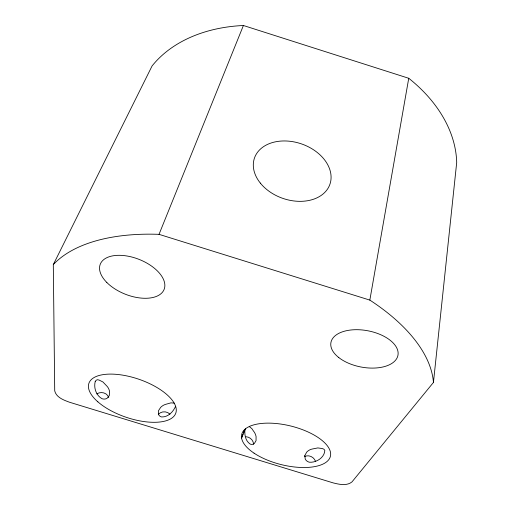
<?xml version="1.0" encoding="UTF-8"?>
<svg xmlns="http://www.w3.org/2000/svg" width="510" height="510" viewBox="0 0 510 510"><rect width="100%" height="100%" fill="white"/><g stroke="black" fill="none" stroke-linecap="round" stroke-linejoin="round"><path stroke-width="0.76" d="M244.902 429.79C244.456 434.992 245.508 441.029 250.206 444.089A9.212 6.024 80.3 0 0 254.35 443.515L256.045 440.659L256.084 436.605A9.244 6.05 80.4 0 0 253.515 431.116L251.857 428.629L249.396 426.653M433.449 382.443L456.699 162.518A147.658 106.673 14.8 0 0 408.746 78.279L243.404 25.5A147.09 106.431 17.8 0 0 152.088 65.937L53.301 264.601L54.717 390.889C56.234 397.462 63.884 400.165 69.558 402.25L333.043 482.855C339.035 484.36 346.774 486.221 351.983 481.893L433.449 382.443A182.306 93.298 15.5 0 0 369.839 300.103L159.031 234.345A181.668 93.145 17.1 0 0 53.301 264.601M369.839 300.103L408.746 78.279M242.881 434.29L241.574 437.988L245.584 428.451M243.404 432.811L244.194 430.599M159.031 234.345L243.404 25.5M175.599 406.272C173.215 411.825 168.147 417.161 161.676 416.97A9.237 6.298 -45.1 0 1 158.368 414.107L158.457 410.748L160.675 407.35A9.269 6.324 -45.3 0 1 165.967 404.258L170.984 402.855L174.363 403.161M304.597 456.59A7.714 6.866 42.8 0 1 315.594 461.473M245.979 436.738A7.605 7.006 32.1 0 1 253.572 444.236M96.823 393.898A7.752 6.968 -4.9 0 1 108.732 397.545M158.323 414.445A7.618 7.051 7.9 0 1 169.926 414.152M304.808 455.608L305.26 459.108A9.04 7.395 -42.3 0 0 309.379 462.213C316.187 462.838 324.558 457.604 324.825 450.413L323.914 449.208L322.243 448.545L317.838 447.92L312.037 449.068A9.065 7.427 -42.7 0 0 306.695 452.121L304.808 455.608M95.204 381.608C93.579 387.893 96.148 395.422 101.955 398.673A9.103 7.242 78 0 0 106.992 398.361L109.255 395.671L109.605 391.686A9.129 7.274 78.3 0 0 106.915 386.147L102.924 381.971L99.118 380.071L97.486 379.72L96.148 380.243L95.204 381.608M97.843 401.823A45.932 20.049 18.9 0 0 173.17 417.027A45.932 20.049 18.9 0 0 126.091 375.762A45.932 20.049 18.9 0 0 97.843 401.823M254.044 453.148A45.683 19.877 13.9 0 0 328.944 459.433A45.683 19.877 13.9 0 0 275.145 423.421A45.683 19.877 13.9 0 0 254.044 453.148M338.787 357.567A34.113 18.436 10.8 0 0 396.174 359.41A34.113 18.436 10.8 0 0 358.345 329.721A34.113 18.436 10.8 0 0 338.787 357.567M106.839 282.495A34.323 18.723 21.5 0 0 162.69 291.918A34.323 18.723 21.5 0 0 127.028 256.007A34.323 18.723 21.5 0 0 106.839 282.495M260.329 183.084A39.939 28.789 19.2 0 0 327.439 189.197A39.939 28.789 19.2 0 0 288.832 141.162A39.939 28.789 19.2 0 0 260.329 183.084"/></g></svg>
